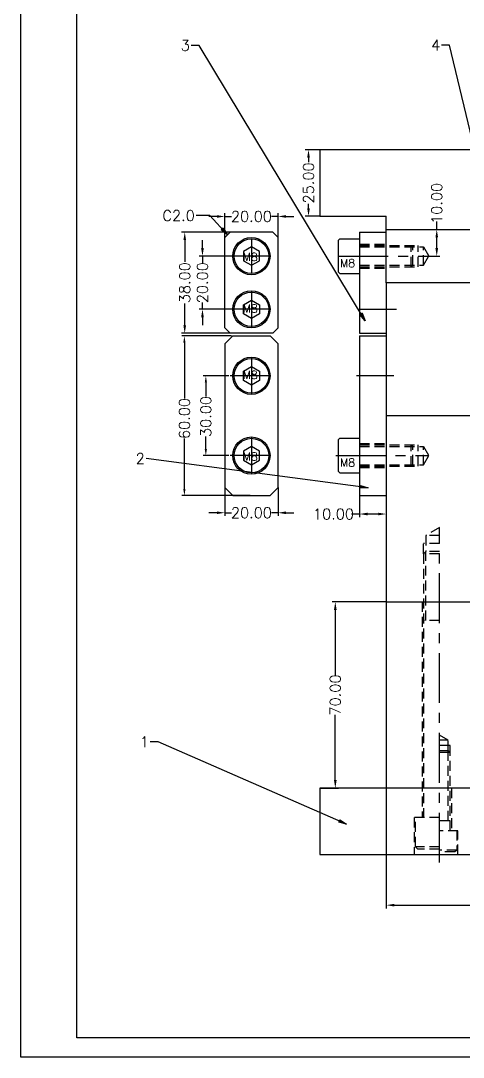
# Model space of a CAD drawing. Header units: millimetres. Extents: x -3459 to 4133, y -535 to 399.
# Drawn here: x 1833 to 1999.5, y -534.8 to -145.2 of the extents above; entities that cross this region are included whole.
import ezdxf

# ---------------------------------------------------------------- set-up
doc = ezdxf.new("R2010")
doc.units = ezdxf.units.MM
doc.header["$LTSCALE"] = 15
doc.linetypes.add('CENTER', pattern=[2, 1.25, -0.25, 0.25, -0.25])
doc.linetypes.add('DASHED2', pattern=[0.375, 0.25, -0.125])
for name, color, linetype in [('cl', 1, 'CENTER'), ('DIM', 1, 'Continuous'), ('main', 4, 'Continuous'), ('SCREW', 6, 'DASHED2')]:
    doc.layers.add(name, color=color, linetype=linetype)
doc.styles.add('TXT', font='txt.shx')
doc.dimstyles.new('DIM-P4', dxfattribs={"dimtxt": 4, "dimasz": 3, "dimexe": 1.2, "dimexo": 0, "dimgap": 0.5, "dimtad": 0, "dimzin": 1, "dimdsep": 46, "dimtxsty": 'TXT', "dimcen": 0, "dimclrd": 256, "dimclre": 256, "dimclrt": 256, "dimazin": 0, "dimtfac": 1, "dimtmove": 0, "dimatfit": 3, "dimldrblk": 'CLOSEDBLANK', "dimfxl": 1, "dimtolj": 1, "dimtzin": 0, "dimarcsym": 0})
doc.dimstyles.new('DIM-P5', dxfattribs={"dimtxt": 4, "dimasz": 2.5, "dimexe": 1, "dimexo": 0.5, "dimgap": 0.5, "dimtad": 0, "dimzin": 1, "dimdsep": 46, "dimtxsty": 'TXT', "dimcen": 0, "dimclrd": 256, "dimclre": 256, "dimclrt": 256, "dimazin": 0, "dimtfac": 1, "dimtmove": 0, "dimatfit": 3, "dimldrblk": 'DOT', "dimfxl": 1, "dimtolj": 1, "dimtzin": 0, "dimarcsym": 0})

# ---------------------------------------------------------------- blocks, each defined once
blk = doc.blocks.new('a1')
for p, q in [((-799.59, -5), (-799.59, 565)), ((-785, 0), (-785, 560)), ((0, 0), (-785, 0)), ((5, -5), (-799.59, -5))]:
    blk.add_line(p, q)
blk = doc.blocks.new('*D15')
at = {"layer": 'DEFPOINTS', "color": 0}
for p in [(1894.59, -263.64), (1912.8, -263.64), (1919.8, -323.64)]:
    blk.add_point(p, dxfattribs=at)
at = {"layer": 'DIM', "lineweight": -2}
for p, q in [((1912.3, -263.64), (1893.59, -263.64)), ((1894.59, -266.14), (1894.59, -287.2)), ((1894.59, -321.14), (1894.59, -302.2)), ((1919.3, -323.64), (1893.59, -323.64))]:
    blk.add_line(p, q, dxfattribs=at)
at = {"layer": 'DIM'}
for points in [[(1894.17, -266.14), (1895.01, -266.14), (1894.59, -263.64)], [(1894.17, -321.14), (1895.01, -321.14), (1894.59, -323.64)]]:
    blk.add_solid(points, dxfattribs=at)
at = {"layer": 'DIM', "insert": (1894.59, -294.7), "char_height": 4, "attachment_point": 5, "rotation": 90, "style": 'TXT'}
blk.add_mtext('\\A1;60.00', dxfattribs=at)
blk = doc.blocks.new('_Dot')
at = {"color": 0, "linetype": 'ByBlock', "lineweight": -2}
blk.add_line((-0.5, 0), (-1, 0), dxfattribs=at)
at = {"color": 0, "linetype": 'ByBlock', "const_width": 0.5}
blk.add_lwpolyline([(-0.25, 0, 1), (0.25, 0, 1)], format="xyb", close=True, dxfattribs=at)
blk = doc.blocks.new('*D14')
at = {"layer": 'DEFPOINTS', "color": 0}
for p in [(1902.66, -278.64), (1911.8, -278.64), (1911.8, -308.64)]:
    blk.add_point(p, dxfattribs=at)
at = {"layer": 'DIM', "lineweight": -2}
for p, q in [((1911.3, -278.64), (1901.66, -278.64)), ((1902.66, -281.14), (1902.66, -286.44)), ((1902.66, -306.14), (1902.66, -301.44)), ((1911.3, -308.64), (1901.66, -308.64))]:
    blk.add_line(p, q, dxfattribs=at)
at = {"layer": 'DIM'}
for points in [[(1902.24, -281.14), (1903.07, -281.14), (1902.66, -278.64)], [(1902.24, -306.14), (1903.07, -306.14), (1902.66, -308.64)]]:
    blk.add_solid(points, dxfattribs=at)
at = {"layer": 'DIM', "insert": (1902.66, -293.94), "char_height": 4, "attachment_point": 5, "rotation": 90, "style": 'TXT'}
blk.add_mtext('\\A1;30.00', dxfattribs=at)
blk = doc.blocks.new('*D54')
at = {"layer": 'DEFPOINTS', "color": 0, "linetype": 'ByBlock'}
for p in [(1901.39, -233.64), (1913.3, -233.64), (1913.3, -253.64)]:
    blk.add_point(p, dxfattribs=at)
at = {"layer": 'DIM', "linetype": 'ByBlock', "lineweight": -2}
for p, q in [((1901.39, -230.64), (1901.39, -227.64)), ((1913.3, -233.64), (1900.19, -233.64)), ((1901.39, -233.64), (1901.39, -236.14)), ((1901.39, -253.64), (1901.39, -251.14)), ((1913.3, -253.64), (1900.19, -253.64)), ((1901.39, -256.64), (1901.39, -259.64))]:
    blk.add_line(p, q, dxfattribs=at)
at = {"layer": 'DIM', "linetype": 'ByBlock'}
for points in [[(1900.89, -230.64), (1901.89, -230.64), (1901.39, -233.64)], [(1900.89, -256.64), (1901.89, -256.64), (1901.39, -253.64)]]:
    blk.add_solid(points, dxfattribs=at)
at = {"layer": 'DIM', "linetype": 'ByBlock', "insert": (1901.39, -243.64), "char_height": 4, "attachment_point": 5, "rotation": 90, "style": 'TXT'}
blk.add_mtext('\\A1;20.00', dxfattribs=at)
blk = doc.blocks.new('_ClosedBlank')
at = {"color": 0, "linetype": 'ByBlock', "lineweight": -2}
for p, q in [((-1, 0.17), (0, 0)), ((-1, 0.17), (-1, -0.17)), ((0, 0), (-1, -0.17))]:
    blk.add_line(p, q, dxfattribs=at)
blk = doc.blocks.new('*D55')
at = {"layer": 'DEFPOINTS', "color": 0, "linetype": 'ByBlock'}
for p in [(1894.72, -224.64), (1911.8, -224.64), (1911.8, -262.64)]:
    blk.add_point(p, dxfattribs=at)
at = {"layer": 'DIM', "linetype": 'ByBlock', "lineweight": -2}
for p, q in [((1911.8, -224.64), (1893.52, -224.64)), ((1894.72, -227.64), (1894.72, -235.81)), ((1894.72, -259.64), (1894.72, -251.47)), ((1911.8, -262.64), (1893.52, -262.64))]:
    blk.add_line(p, q, dxfattribs=at)
at = {"layer": 'DIM', "linetype": 'ByBlock'}
for points in [[(1894.22, -227.64), (1895.22, -227.64), (1894.72, -224.64)], [(1894.22, -259.64), (1895.22, -259.64), (1894.72, -262.64)]]:
    blk.add_solid(points, dxfattribs=at)
at = {"layer": 'DIM', "linetype": 'ByBlock', "insert": (1894.72, -243.64), "char_height": 4, "attachment_point": 5, "rotation": 90, "style": 'TXT'}
blk.add_mtext('\\A1;38.00', dxfattribs=at)
blk = doc.blocks.new('*D56')
at = {"layer": 'DEFPOINTS', "color": 0, "linetype": 'ByBlock'}
for p in [(1929.8, -218.73), (1909.8, -226.64), (1929.8, -226.64)]:
    blk.add_point(p, dxfattribs=at)
at = {"layer": 'DIM', "linetype": 'ByBlock', "lineweight": -2}
for p, q in [((1909.8, -226.64), (1909.8, -217.53)), ((1929.8, -226.64), (1929.8, -217.53)), ((1906.8, -218.73), (1903.8, -218.73)), ((1909.8, -218.73), (1912.3, -218.73)), ((1929.8, -218.73), (1927.3, -218.73)), ((1932.8, -218.73), (1935.8, -218.73))]:
    blk.add_line(p, q, dxfattribs=at)
at = {"layer": 'DIM', "linetype": 'ByBlock'}
for points in [[(1906.8, -218.23), (1906.8, -219.23), (1909.8, -218.73)], [(1932.8, -218.23), (1932.8, -219.23), (1929.8, -218.73)]]:
    blk.add_solid(points, dxfattribs=at)
at = {"layer": 'DIM', "linetype": 'ByBlock', "insert": (1919.8, -218.73), "char_height": 4, "attachment_point": 5, "style": 'TXT'}
blk.add_mtext('\\A1;20.00', dxfattribs=at)
blk = doc.blocks.new('*D57')
at = {"layer": 'DEFPOINTS', "color": 0, "linetype": 'ByBlock'}
for p in [(1909.8, -320.64), (1929.8, -320.64), (1909.8, -330.13)]:
    blk.add_point(p, dxfattribs=at)
at = {"layer": 'DIM', "linetype": 'ByBlock', "lineweight": -2}
for p, q in [((1909.8, -320.64), (1909.8, -331.33)), ((1929.8, -320.64), (1929.8, -331.33)), ((1906.8, -330.13), (1903.8, -330.13)), ((1909.8, -330.13), (1912.3, -330.13)), ((1929.8, -330.13), (1927.3, -330.13)), ((1932.8, -330.13), (1935.8, -330.13))]:
    blk.add_line(p, q, dxfattribs=at)
at = {"layer": 'DIM', "linetype": 'ByBlock'}
for points in [[(1906.8, -329.63), (1906.8, -330.63), (1909.8, -330.13)], [(1932.8, -329.63), (1932.8, -330.63), (1929.8, -330.13)]]:
    blk.add_solid(points, dxfattribs=at)
at = {"layer": 'DIM', "linetype": 'ByBlock', "insert": (1919.8, -330.13), "char_height": 4, "attachment_point": 5, "style": 'TXT'}
blk.add_mtext('\\A1;20.00', dxfattribs=at)
blk = doc.blocks.new('*D58')
at = {"layer": 'DEFPOINTS', "color": 0, "linetype": 'ByBlock'}
for p in [(1960.49, -323.64), (1970.49, -323.64), (1960.49, -330.6)]:
    blk.add_point(p, dxfattribs=at)
at = {"layer": 'DIM', "linetype": 'ByBlock', "lineweight": -2}
for p, q in [((1960.49, -323.64), (1960.49, -331.8)), ((1970.49, -323.64), (1970.49, -331.8)), ((1960.49, -330.6), (1957.49, -330.6)), ((1967.49, -330.6), (1963.49, -330.6))]:
    blk.add_line(p, q, dxfattribs=at)
at = {"layer": 'DIM', "linetype": 'ByBlock'}
for points in [[(1963.49, -330.1), (1963.49, -331.1), (1960.49, -330.6)], [(1967.49, -330.1), (1967.49, -331.1), (1970.49, -330.6)]]:
    blk.add_solid(points, dxfattribs=at)
at = {"layer": 'DIM', "linetype": 'ByBlock', "insert": (1950.65, -330.6), "char_height": 4, "attachment_point": 5, "style": 'TXT'}
blk.add_mtext('\\A1;10.00', dxfattribs=at)
blk = doc.blocks.new('*D63')
at = {"layer": 'DEFPOINTS', "color": 0, "linetype": 'ByBlock'}
for p in [(1951.35, -363.64), (1970.49, -363.64), (1945.49, -433.64)]:
    blk.add_point(p, dxfattribs=at)
at = {"layer": 'DIM', "linetype": 'ByBlock', "lineweight": -2}
for p, q in [((1970.49, -363.64), (1950.15, -363.64)), ((1951.35, -366.64), (1951.35, -391.14)), ((1951.35, -430.64), (1951.35, -406.14)), ((1945.49, -433.64), (1952.55, -433.64))]:
    blk.add_line(p, q, dxfattribs=at)
at = {"layer": 'DIM', "linetype": 'ByBlock'}
for points in [[(1950.85, -366.64), (1951.85, -366.64), (1951.35, -363.64)], [(1950.85, -430.64), (1951.85, -430.64), (1951.35, -433.64)]]:
    blk.add_solid(points, dxfattribs=at)
at = {"layer": 'DIM', "linetype": 'ByBlock', "insert": (1951.35, -398.64), "char_height": 4, "attachment_point": 5, "rotation": 90, "style": 'TXT'}
blk.add_mtext('\\A1;70.00', dxfattribs=at)
blk = doc.blocks.new('*D69')
at = {"layer": 'DEFPOINTS', "color": 0, "linetype": 'ByBlock'}
for p in [(1970.49, -433.64), (2170.49, -433.64), (2170.49, -477.65)]:
    blk.add_point(p, dxfattribs=at)
at = {"layer": 'DIM', "linetype": 'ByBlock', "lineweight": -2}
for p, q in [((1970.49, -433.64), (1970.49, -478.85)), ((2170.49, -433.64), (2170.49, -478.85)), ((1973.49, -477.65), (2061.32, -477.65)), ((2167.49, -477.65), (2079.65, -477.65))]:
    blk.add_line(p, q, dxfattribs=at)
at = {"layer": 'DIM', "linetype": 'ByBlock'}
for points in [[(1973.49, -477.15), (1973.49, -478.15), (1970.49, -477.65)], [(2167.49, -477.15), (2167.49, -478.15), (2170.49, -477.65)]]:
    blk.add_solid(points, dxfattribs=at)
at = {"layer": 'DIM', "linetype": 'ByBlock', "insert": (2070.49, -477.65), "char_height": 4, "attachment_point": 5, "style": 'TXT'}
blk.add_mtext('\\A1;200.00', dxfattribs=at)
blk = doc.blocks.new('*D97')
at = {"layer": 'DEFPOINTS', "color": 0, "linetype": 'ByBlock'}
for p in [(1984.49, -223.64), (1989.49, -223.64), (1984.49, -233.64)]:
    blk.add_point(p, dxfattribs=at)
at = {"layer": 'DIM', "linetype": 'ByBlock', "lineweight": -2}
for p, q in [((1989.49, -223.64), (1989.49, -220.64)), ((1984.49, -223.64), (1990.69, -223.64)), ((1989.49, -230.64), (1989.49, -226.64)), ((1984.49, -233.64), (1990.69, -233.64))]:
    blk.add_line(p, q, dxfattribs=at)
at = {"layer": 'DIM', "linetype": 'ByBlock'}
for points in [[(1988.99, -226.64), (1989.99, -226.64), (1989.49, -223.64)], [(1988.99, -230.64), (1989.99, -230.64), (1989.49, -233.64)]]:
    blk.add_solid(points, dxfattribs=at)
at = {"layer": 'DIM', "linetype": 'ByBlock', "insert": (1989.49, -213.81), "char_height": 4, "attachment_point": 5, "rotation": 90, "style": 'TXT'}
blk.add_mtext('\\A1;10.00', dxfattribs=at)
blk = doc.blocks.new('*D135')
at = {"layer": 'DEFPOINTS', "color": 0, "linetype": 'ByBlock'}
for p in [(1945.49, -193.64), (1941.27, -218.64), (1945.49, -218.64)]:
    blk.add_point(p, dxfattribs=at)
at = {"layer": 'DIM', "linetype": 'ByBlock', "lineweight": -2}
for p, q in [((1945.49, -193.64), (1940.07, -193.64)), ((1941.27, -196.64), (1941.27, -198.31)), ((1941.27, -215.64), (1941.27, -213.97)), ((1945.49, -218.64), (1940.07, -218.64))]:
    blk.add_line(p, q, dxfattribs=at)
at = {"layer": 'DIM', "linetype": 'ByBlock'}
for points in [[(1940.77, -196.64), (1941.77, -196.64), (1941.27, -193.64)], [(1940.77, -215.64), (1941.77, -215.64), (1941.27, -218.64)]]:
    blk.add_solid(points, dxfattribs=at)
at = {"layer": 'DIM', "linetype": 'ByBlock', "insert": (1941.27, -206.14), "char_height": 4, "attachment_point": 5, "rotation": 90, "style": 'TXT'}
blk.add_mtext('\\A1;25.00', dxfattribs=at)

msp = doc.modelspace()

# ---------------------------------------------------------------- linework, layer by layer
at = {"layer": 'cl'}
msp.add_line((1990.4854, -461.64), (1990.4854, -335.6955), dxfattribs=at)
at = {"layer": 'main'}
for p, q in [((2195.4854, -193.64), (1945.4854, -193.64)), ((1945.4854, -193.64), (1945.4854, -218.64)), ((1945.4854, -218.64), (1970.4854, -218.64)), ((1970.4854, -223.64), (1970.4854, -218.64)), ((1909.7978, -226.64), (1911.7978, -224.64)), ((1927.7978, -224.64), (1911.7978, -224.64)), ((1927.7978, -224.64), (1929.7978, -226.64)), ((1970.4854, -223.64), (2147.4854, -223.64)), ((1970.4854, -243.64), (1970.4854, -223.64)), ((1970.4854, -243.64), (1970.4854, -223.64)), ((1909.7978, -260.64), (1909.7978, -226.64)), ((1929.7978, -260.64), (1929.7978, -226.64)), ((1970.4854, -243.64), (1970.4854, -293.64)), ((2147.4854, -243.64), (1970.4854, -243.64)), ((1909.7978, -260.64), (1911.7978, -262.64)), ((1927.7978, -262.64), (1929.7978, -260.64)), ((1909.7978, -266.6403), (1912.7978, -263.6403)), ((1927.7978, -262.64), (1911.7978, -262.64)), ((1912.7978, -263.6403), (1926.7978, -263.6403)), ((1926.7978, -263.6403), (1929.7978, -266.6403)), ((1960.4854, -263.6403), (1970.4854, -263.6403)), ((1960.4854, -263.6403), (1960.4854, -323.6396)), ((1909.7978, -266.6403), (1909.7978, -320.6396)), ((1929.7978, -320.6396), (1929.7978, -266.6403)), ((1970.4854, -293.64), (1970.4854, -363.64)), ((2020.4854, -293.64), (1970.4854, -293.64)), ((1909.7978, -320.6396), (1912.7978, -323.6396)), ((1926.7978, -323.6396), (1929.7978, -320.6396)), ((1912.7978, -323.6396), (1926.7978, -323.6396)), ((1960.4854, -323.6396), (1970.4854, -323.6397)), ((1970.4854, -363.64), (2055.1933, -363.64)), ((1970.4854, -363.64), (1970.4854, -433.64)), ((1945.4854, -433.64), (1945.4854, -458.64)), ((2147.4854, -433.64), (1945.4854, -433.64)), ((1945.4854, -458.64), (2195.4854, -458.64))]:
    msp.add_line(p, q, dxfattribs=at)
at = {"layer": 'main', "linetype": 'ByBlock'}
for p, q in [((1960.4854, -224.64), (1970.4854, -224.64)), ((1960.4854, -224.64), (1960.4854, -262.64)), ((1960.4854, -262.64), (1970.4854, -262.64))]:
    msp.add_line(p, q, dxfattribs=at)
at = {"layer": 'main', "linetype": 'DASHED2'}
for p, q in [((1990.4854, -335.6955), (1985.3854, -338.64)), ((1985.3854, -338.64), (1985.3854, -344.64)), ((1990.4854, -338.64), (1985.3854, -338.64)), ((1990.4854, -341.64), (1984.4854, -341.64)), ((1984.4854, -345.54), (1984.4854, -341.64)), ((1985.3854, -344.64), (1984.4854, -345.54)), ((1984.4854, -345.54), (1984.4854, -444.64)), ((1990.4854, -345.54), (1984.4854, -345.54)), ((1990.4854, -344.64), (1985.3854, -344.64)), ((1985.3854, -370.64), (1985.3854, -344.64)), ((1983.9854, -363.64), (1983.9854, -444.64)), ((1990.4854, -370.64), (1984.4854, -370.64)), ((1993.8354, -415.64), (1990.4854, -413.7059)), ((1993.8354, -415.64), (1990.4854, -415.64)), ((1993.8354, -419.64), (1993.8354, -415.64)), ((1994.4854, -417.64), (1990.4854, -417.64)), ((1993.8354, -419.64), (1990.4854, -419.64)), ((1994.4854, -420.29), (1990.4854, -420.29)), ((1994.4854, -420.29), (1993.8354, -419.64)), ((1993.8354, -445.94), (1993.8354, -419.64)), ((1994.4854, -420.29), (1994.4854, -417.64)), ((1994.4854, -449.64), (1994.4854, -420.29)), ((1994.9854, -433.64), (1994.9854, -449.64)), ((1990.4854, -444.64), (1980.9854, -444.64)), ((1980.9854, -444.64), (1980.9854, -458.64)), ((1981.4854, -455.74), (1981.4854, -444.64)), ((1994.4854, -445.94), (1990.4854, -445.94)), ((1997.4854, -449.64), (1990.4854, -449.64)), ((1996.9854, -449.64), (1996.9854, -456.99)), ((1997.4854, -458.64), (1997.4854, -449.64)), ((1982.3854, -456.64), (1981.4854, -455.74)), ((1990.4854, -455.74), (1981.4854, -455.74)), ((1990.4854, -456.64), (1982.3854, -456.64)), ((1996.9854, -456.99), (1990.4854, -456.99)), ((1996.3354, -457.64), (1990.4854, -457.64)), ((1996.9854, -456.99), (1996.3354, -457.64))]:
    msp.add_line(p, q, dxfattribs=at)
at = {"layer": 'SCREW', "linetype": 'CENTER'}
for p, q in [((1919.7978, -227.14), (1919.7978, -240.14)), ((1926.2978, -233.64), (1913.2978, -233.64)), ((1952.4854, -233.64), (1986.4816, -233.64)), ((1919.7978, -246.64), (1919.7978, -260.64)), ((1926.2978, -253.64), (1913.2978, -253.64)), ((1960.4854, -253.64), (1974.3695, -253.64)), ((1919.7978, -271.6403), (1919.7978, -285.6403)), ((1926.7978, -278.6403), (1911.7978, -278.6403)), ((1973.3108, -278.6403), (1959.3108, -278.6403)), ((1919.7978, -301.6396), (1919.7978, -315.6396)), ((1926.7978, -308.6396), (1911.7978, -308.6396)), ((1951.4854, -308.6396), (1986.4816, -308.6396))]:
    msp.add_line(p, q, dxfattribs=at)
at = {"layer": 'SCREW', "linetype": 'Continuous'}
for p, q in [((1952.4854, -227.64), (1952.9854, -227.14)), ((1952.4854, -239.64), (1952.4854, -227.64)), ((1952.4854, -237.64), (1952.4854, -229.64)), ((1952.9854, -227.14), (1960.4854, -227.14)), ((1952.4854, -239.64), (1952.9854, -240.14)), ((1952.9854, -240.14), (1960.4854, -240.14)), ((1952.4854, -302.6396), (1952.9854, -302.1396)), ((1952.4854, -314.6396), (1952.4854, -302.6396)), ((1952.9854, -302.1396), (1960.4854, -302.1396)), ((1952.4854, -312.6396), (1952.4854, -304.6396)), ((1952.4854, -314.6396), (1952.9854, -315.1396)), ((1952.9854, -315.1396), (1960.4854, -315.1396))]:
    msp.add_line(p, q, dxfattribs=at)
at = {"layer": 'SCREW', "linetype": 'DASHED2'}
for p, q in [((1960.4854, -229.14), (1970.4854, -229.14)), ((1960.4854, -229.64), (1982.4816, -229.64)), ((1979.8816, -237.64), (1979.8816, -229.64)), ((1980.4816, -230.24), (1979.8816, -229.64)), ((1982.4816, -237.64), (1982.4816, -229.64)), ((1960.4854, -230.19), (1984.4898, -230.19)), ((1980.4816, -237.04), (1980.4816, -230.24)), ((1984.4898, -230.19), (1986.4816, -233.64)), ((1984.4898, -237.09), (1984.4898, -230.19)), ((1984.4898, -237.09), (1986.4816, -233.64)), ((1960.4854, -237.09), (1984.4898, -237.09)), ((1960.4854, -237.64), (1982.4816, -237.64)), ((1979.8816, -237.64), (1980.4816, -237.04)), ((1960.4854, -238.14), (1970.4854, -238.14)), ((1960.4854, -304.1396), (1970.4854, -304.1396)), ((1960.4854, -304.6396), (1982.4816, -304.6396)), ((1960.4854, -305.1896), (1984.4898, -305.1896)), ((1979.8816, -312.6396), (1979.8816, -304.6396)), ((1980.4816, -305.2396), (1979.8816, -304.6396)), ((1980.4816, -312.0396), (1980.4816, -305.2396)), ((1982.4816, -312.6396), (1982.4816, -304.6396)), ((1984.4898, -305.1896), (1986.4816, -308.6396)), ((1984.4898, -312.0896), (1984.4898, -305.1896)), ((1984.4898, -312.0896), (1986.4816, -308.6396)), ((1960.4854, -312.0896), (1984.4898, -312.0896)), ((1960.4854, -312.6396), (1982.4816, -312.6396)), ((1960.4854, -313.1396), (1970.4854, -313.1396)), ((1979.8816, -312.6396), (1980.4816, -312.0396))]:
    msp.add_line(p, q, dxfattribs=at)
at = {"layer": 'SCREW', "linetype": 'Continuous'}
for points in [[(1916.7978, -235.3721), (1919.7978, -237.1041), (1922.7978, -235.3721), (1922.7978, -231.908), (1919.7978, -230.1759), (1916.7978, -231.908)], [(1916.7978, -251.908), (1919.7978, -250.1759), (1922.7978, -251.908), (1922.7978, -255.3721), (1919.7978, -257.1041), (1916.7978, -255.3721)], [(1916.7978, -276.9083), (1919.7978, -275.1762), (1922.7978, -276.9083), (1922.7978, -280.3724), (1919.7978, -282.1044), (1916.7978, -280.3724)], [(1916.7978, -310.3717), (1919.7978, -312.1037), (1922.7978, -310.3717), (1922.7978, -306.9076), (1919.7978, -305.1755), (1916.7978, -306.9076)]]:
    msp.add_lwpolyline(points, close=True, dxfattribs=at)
for centre, radius in [((1919.7978, -233.64), 7), ((1919.7978, -233.64), 6.5), ((1919.7978, -253.64), 7), ((1919.7978, -253.64), 6.5), ((1919.7978, -278.6403), 7), ((1919.7978, -278.6403), 6.5), ((1919.7978, -308.6396), 7), ((1919.7978, -308.6396), 6.5)]:
    msp.add_circle(centre, radius, dxfattribs=at)

# ---------------------------------------------------------------- block references
at = {"xscale": 1.449629173499124, "yscale": 1.449629173499487, "zscale": 1.449629173499621}
msp.add_blockref('a1', (2992.1508, -527.5811), dxfattribs=at)

# ---------------------------------------------------------------- texts
at = {"layer": 'DIM', "linetype": 'ByBlock', "char_height": 4, "attachment_point": 6, "style": 'TXT'}
for s, insert in [('3', (1896.6396, -154.4053)), ('4', (1990.8253, -154.2992)), ('C2.0', (1898.5077, -218.4222)), ('2', (1879.7047, -309.7338)), ('1', (1881.2118, -416.2569))]:
    msp.add_mtext(s, dxfattribs=dict(at, insert=insert))
at = {"layer": 'SCREW', "linetype": 'Continuous', "char_height": 3}
for insert, attachment_point in [((1922.1679, -235.4615), 9), ((1958.7887, -234.7638), 3), ((1922.1679, -251.8186), 3), ((1922.1679, -276.8189), 3), ((1922.1679, -310.461), 9), ((1958.7887, -309.7634), 3)]:
    msp.add_mtext('{\\Ftxt.shx|c134;M8}', dxfattribs=dict(at, insert=insert, attachment_point=attachment_point))

# ---------------------------------------------------------------- dimensions: what is measured, and where the dimension line sits
at = {"layer": 'DIM', "linetype": 'ByBlock'}
for base, p1, p2, picture, middle in [((1941.2666, -218.64), (1945.4854, -193.64), (1945.4854, -218.64), '*D135', (1941.2666, -206.14)), ((1894.7216, -224.64), (1911.7978, -262.64), (1911.7978, -224.64), '*D55', (1894.7216, -243.64)), ((1901.387, -233.64), (1913.2978, -253.64), (1913.2978, -233.64), '*D54', (1901.387, -243.64))]:
    dim = msp.add_linear_dim(base=base, p1=p1, p2=p2, angle=90, dimstyle='DIM-P4', dxfattribs=at)
    dim.commit()
    dim.dimension.update_dxf_attribs({"geometry": picture, "text_midpoint": middle})
for base, p1, p2, picture, middle in [((1989.4915, -223.64), (1984.4898, -233.64), (1984.4898, -223.64), '*D97', (1989.4915, -213.8067)), ((1951.3527, -363.64), (1945.4854, -433.64), (1970.4854, -363.64), '*D63', (1951.3527, -398.64))]:
    dim = msp.add_linear_dim(base=base, p1=p1, p2=p2, angle=90, dimstyle='DIM-P4', dxfattribs=at)
    dim.commit()
    dim.dimension.update_dxf_attribs({"geometry": picture, "text_midpoint": middle, "dimtype": 160})
for base, p1, p2, picture, middle in [((1929.7978, -218.7309), (1909.7978, -226.64), (1929.7978, -226.64), '*D56', (1919.7978, -218.7309)), ((1909.7978, -330.1337), (1929.7978, -320.6396), (1909.7978, -320.6396), '*D57', (1919.7978, -330.1337)), ((1960.4854, -330.5995), (1970.4854, -323.6397), (1960.4854, -323.6397), '*D58', (1950.6521, -330.5995)), ((2170.4854, -477.6456), (1970.4854, -433.64), (2170.4854, -433.64), '*D69', (2070.4854, -477.6456))]:
    dim = msp.add_linear_dim(base=base, p1=p1, p2=p2, dimstyle='DIM-P4', dxfattribs=at)
    dim.commit()
    dim.dimension.update_dxf_attribs({"geometry": picture, "text_midpoint": middle})
at = {"layer": 'DIM'}
for base, p1, p2, picture, middle in [((1894.5888, -263.6403), (1919.7978, -323.6396), (1912.7978, -263.6403), '*D15', (1894.5888, -294.7034)), ((1902.6582, -278.6403), (1911.7978, -308.6396), (1911.7978, -278.6403), '*D14', (1902.6582, -293.9425))]:
    dim = msp.add_linear_dim(base=base, p1=p1, p2=p2, angle=90, dimstyle='DIM-P5', dxfattribs=at)
    dim.commit()
    dim.dimension.update_dxf_attribs({"geometry": picture, "text_midpoint": middle, "dimtype": 160})

# ---------------------------------------------------------------- leaders
at = {"layer": 'DIM', "linetype": 'ByBlock', "annotation_type": 0, "has_hookline": 1, "hookline_direction": 1}
for points, text_width in [([(1962.5552, -257.9585), (1900.1396, -154.4053), (1897.1396, -154.4053)], 2.6667), ([(2023.0119, -274.4563), (1994.3253, -154.2992), (1991.3253, -154.2992)], 2.6667), ([(1910.7978, -225.64), (1904.1631, -218.4222), (1899.0077, -218.4222)], 11.3333), ([(1963.7171, -320.758), (1880.2047, -309.7338)], 2.6667), ([(1955.5766, -447.2151), (1884.7118, -416.2569), (1881.7118, -416.2569)], 1.3333)]:
    msp.add_leader(points, dimstyle='DIM-P4', dxfattribs=dict(at, text_width=text_width))

doc.saveas('drawing.dxf')
